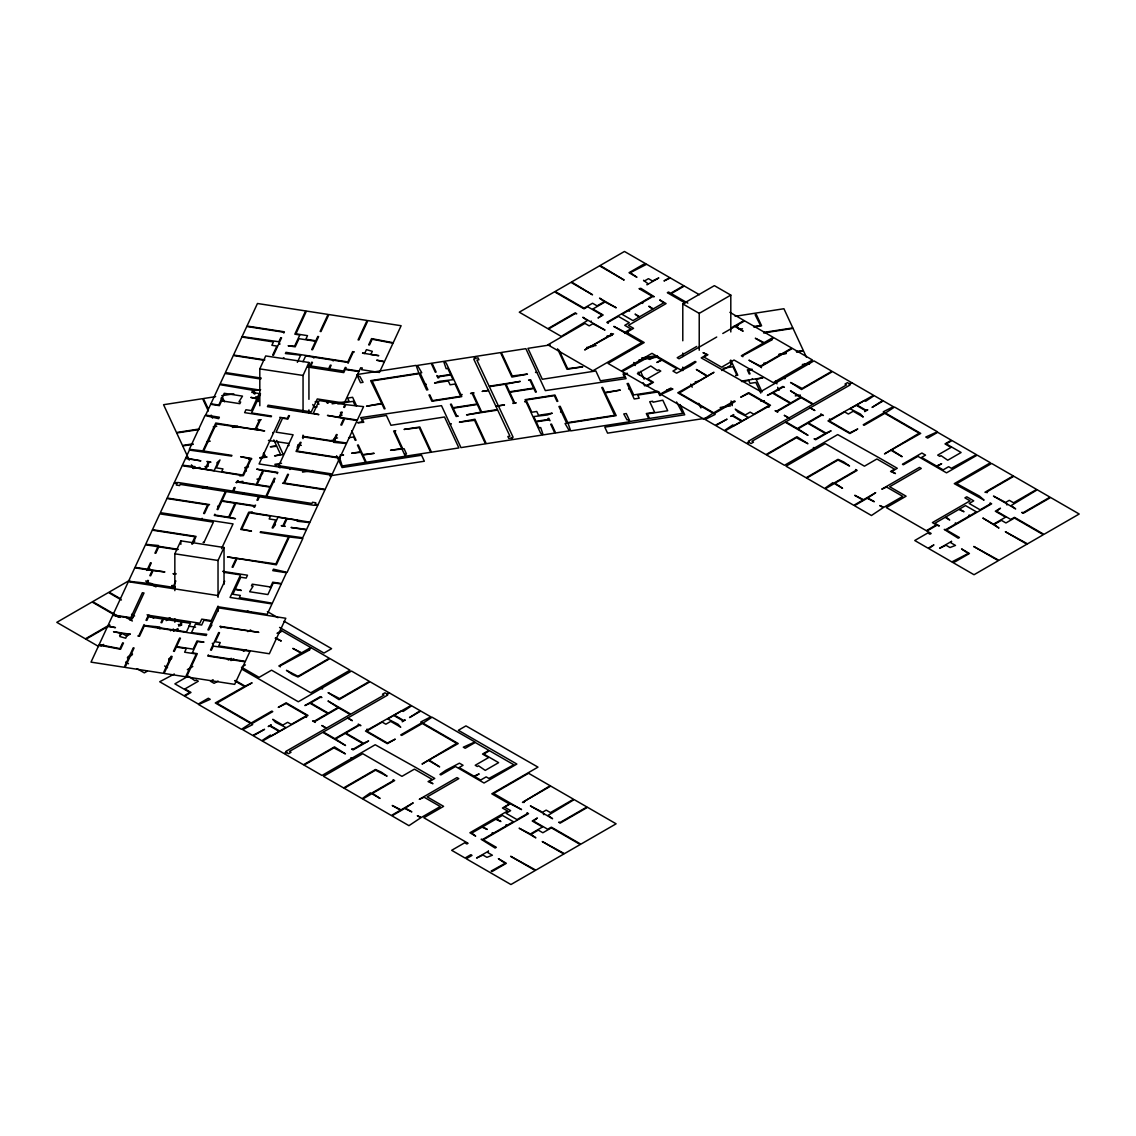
<?xml version="1.0" encoding="UTF-8"?>
<svg xmlns="http://www.w3.org/2000/svg" width="1136" height="1136" viewBox="0 0 1136 1136"><rect width="100%" height="100%" fill="white"/><g stroke="black" fill="none" stroke-linecap="round" stroke-linejoin="round"><path stroke-width="1.5" d="M259.803 405.751L259.803 368.902L265.696 355.937L308.935 362.483L308.935 399.332M303.056 412.297L303.056 375.448L308.935 362.483M174.845 590.649L174.845 553.8L180.851 540.85L224.033 547.524L224.033 584.387M260.513 393.766L251.61 412.95L271.532 416.032L271.206 416.742L244.623 412.638L245.958 409.755L251.368 410.593L256.821 398.85L250.815 397.401L257.034 398.367L259.264 393.567L251.794 392.417L252.788 390.259L219.788 384.635L210.898 403.82L218.779 405.041L221.009 400.241L221.832 400.369L221.335 399.531L224.232 393.297L242.508 396.123L239 401.746L240.662 402.002L239.881 403.678L221.619 400.852L219.39 405.651L210.671 404.302L205.659 415.08L219.362 417.21L218.68 418.673L205.02 415.506L189.343 449.302L202.847 450.878L215.769 423.032L255.089 429.408L259.207 420.547L260.03 420.675L255.927 429.536L264.645 430.885L216.252 423.913L203.685 451.006L231.914 455.38L231.574 456.09L189.414 450.083L185.75 457.993L200.887 460.861L185.523 458.475L182.413 465.192L195.094 466.64L194.639 467.592L205.02 469.196L208.357 462.011C202.719 460.605 215.3 462.551 209.194 462.139L205.857 469.324L214.164 470.616L217.501 463.417L216.891 462.821L220.001 459.952L216.323 467.862L222.968 468.898L221.634 471.767L242.806 475.047L250.374 458.745L240.633 456.729L251.425 458.39L243.416 475.657L239.767 475.856L240.094 475.146L182.186 465.675L174.291 482.686L178.352 482.544L265.895 496.262L270.127 487.145L237.736 482.133L236.572 482.729L237.538 480.656L238.375 480.784L237.964 481.664L256.239 484.49L262.686 470.574L256.679 469.14L277.851 472.42L277.298 473.613L276.801 472.761L263.524 470.702L257.063 484.618L270.354 486.662L274.245 478.284L275.082 478.412L273.705 481.366L274.316 481.976L273.478 481.849L266.733 496.389L311.96 503.461L312.514 502.268L315.836 502.794L315.169 504.228L318.066 504.682L324.967 489.815L282.608 483.254L283.673 482.914L287.678 474.28L288.501 474.408L284.497 483.041L325.194 489.332L331.755 475.189L291.057 468.898L289.893 469.48L290.234 468.77L259.093 463.942L273.549 432.788L272.725 432.66L273.776 432.305L280.336 418.162L279.839 417.31L287.323 418.474L288.658 415.591L289.481 415.719L287.919 419.07L282.523 418.247L276.076 432.149L293.102 434.776L288.203 445.326L289.027 445.454L287.976 445.809L278.746 465.703L332.308 473.996L339.65 458.163L296.056 451.418L297.944 447.343L297.121 447.215L300.287 442.316L301.111 442.444L297.107 451.077L339.877 457.694L346.437 443.551L333.643 442.33L333.984 441.62L303.667 436.934L302.503 437.516L303.071 436.323L333.373 441.009L336.384 434.534L337.207 434.662L334.211 441.137L346.665 443.068L357.116 420.533L344.662 418.602L341.666 425.077L340.828 424.949L343.839 418.474L327.452 415.421L339.068 417.224L341.467 412.07L342.291 412.198L339.905 417.352L357.343 420.05L363.577 406.631L345.798 404.643L344.52 407.398L343.697 407.27L344.975 404.515L319.23 400.539L313.323 413.248L318.918 414.626L267.429 406.66L268.096 405.211L311.278 411.899L317.285 398.949L344.279 403.124L358.919 371.6L345.216 369.484L343.768 372.594L307.728 367.027M191.686 543.959L195.023 536.774L152.252 530.157L145.692 544.3L158.486 545.507L158.145 546.231L178.352 549.355M192.552 544.016L193.972 540.977L194.796 541.105L194.185 540.495L196.074 536.419L152.48 529.674L159.821 513.855L213.383 522.148L204.153 542.042L203.103 542.397L203.926 542.525M175.853 580.95L172.913 587.312L147.169 583.322L148.447 580.567L147.609 580.439L146.331 583.194L128.553 581.22L134.786 567.801L152.224 570.499L149.838 575.654L150.662 575.782L153.062 570.627L164.905 571.948L148.305 569.377L151.301 562.902L150.477 562.774L147.467 569.25L135.014 567.318L145.465 544.783L157.932 546.714L154.922 553.175L155.76 553.303L158.756 546.842L177.287 549.696M297.348 362.341L300.685 355.142L285.406 353.552L285.96 352.345L347.829 361.915L352.614 351.62L354.276 351.876L353.225 352.217L348.099 363.25L347.602 362.398L333.487 360.211L333.16 360.936L332.663 360.084L314.8 357.329L313.635 357.911L313.976 357.201L305.669 355.909L303 361.674M221.534 548.688L233.05 523.895L201.91 519.081L202.236 518.357L201.072 518.953L160.375 512.663L166.949 498.519L207.632 504.81L203.628 513.444L204.466 513.571L208.47 504.938L209.521 504.583L167.162 498.037L174.064 483.169L176.975 483.624L176.307 485.058L179.63 485.569L180.184 484.376L225.397 491.462L218.652 506.003L217.601 506.344L218.439 506.471L217.061 509.439L217.885 509.567L221.79 501.175L235.067 503.234L228.62 517.136L215.329 515.077L214.832 514.239L214.278 515.432L235.45 518.712L229.444 517.263L235.905 503.362L254.166 506.187L253.768 507.068L254.592 507.196L255.557 505.122L254.393 505.705L222.003 500.692L226.234 491.59L313.777 505.293L317.853 505.151L309.943 522.177L252.036 512.705L252.377 511.981L248.713 512.194L240.704 529.447L251.496 531.123L241.755 529.106L249.324 512.805L270.496 516.071L269.161 518.953L275.807 519.976L272.143 527.885L272.967 528.013L275.466 524.548L274.642 524.42L277.979 517.235L286.272 518.513L282.935 525.712C276.843 525.286 289.41 527.232 283.773 525.84L287.11 518.641L297.49 520.245L297.05 521.211L309.73 522.659L306.606 529.362L291.029 527.473L306.393 529.845L302.716 537.754L260.556 531.747L260.215 532.472L288.459 536.845L275.878 563.925L227.498 556.952L236.217 558.301L232.099 567.176L232.923 567.304L237.041 558.429L276.36 564.819L289.282 536.973L302.801 538.549L287.11 572.345L273.449 569.179L272.768 570.641L286.471 572.757L281.458 583.549L272.739 582.2L270.524 587L252.249 584.174L251.468 585.849L253.129 586.105L249.636 591.728L267.897 594.554L270.794 588.32L270.297 587.468L271.121 587.596L273.35 582.811L281.245 584.032L272.342 603.202L239.341 597.593L240.349 595.434L232.866 594.27L235.095 589.485L241.329 590.45L235.322 589.002L240.775 577.258L246.171 578.082L247.506 575.214L222.67 571.365M218.027 597.323L218.027 560.474L224.033 547.524M309.972 365.835L311.633 362.228L312.471 362.356L310.795 365.962L328.659 368.717L330.32 365.125L331.158 365.252L329.483 368.845L343.597 371.032L345.273 367.439L346.097 367.567L345.429 369.001L359.132 371.117L360.694 367.766L362.356 368.021L361.575 369.697L379.424 372.466L384.323 361.915L376.655 360.211L384.55 361.433L392.999 343.214L372.168 339.224L369.484 344.975L368.66 344.847L371.557 338.613L393.226 342.731L401.122 325.72L367.908 320.579L358.891 339.991L358.067 339.863L367.07 320.451L328.872 314.544L320.977 331.556L320.139 331.428L328.048 314.416L306.45 311.065L295.885 333.842L307.515 335.645L305.84 339.238L315.808 340.786L317.81 336.469L318.634 336.597L312.514 349.774L311.69 349.647L315.581 341.254L298.981 338.684L295.19 346.835L288.132 345.756L294.579 346.239L299.819 334.964L294.835 334.197L305.627 310.937L257.46 303.497L246.995 326.032L284.369 331.811L283.815 333.004L283.318 332.152L246.768 326.501L242.096 336.568L278.86 341.751L280.762 337.676L281.586 337.804L278.803 343.796L280.052 343.981L278.576 344.279L273.464 355.298L272.64 355.17L276.857 346.068L271.873 345.287L273.435 341.936L241.883 337.051L233.533 355.028L264.858 359.885M224.701 581.192L218.027 595.576L128.34 581.703L112.933 614.903L130.782 617.672L142.355 592.736L144.016 592.992L131.435 620.086L129.774 619.816L130.555 618.14L112.705 615.385L107.806 625.936L115.474 627.626L107.593 626.405L99.13 644.623L119.976 648.628L122.645 642.877L123.469 643.004L120.586 649.238L98.903 645.106L91.008 662.132L124.222 667.272L133.239 647.847L134.076 647.974L125.059 667.4L163.257 673.307L171.153 656.281L171.99 656.409L164.095 673.435L185.679 676.772L196.258 653.995L184.628 652.206L186.29 648.613L176.321 647.066L174.319 651.382L173.496 651.255L179.616 638.063L180.439 638.191L176.549 646.583L193.163 649.153L196.94 641.002L203.997 642.096L197.55 641.613L192.325 652.873L197.309 653.654L186.517 676.9L234.683 684.355L245.135 661.819L207.76 656.04L208.328 654.847L208.825 655.685L245.362 661.337L250.034 651.269L213.27 646.1L211.381 650.175L210.543 650.048L213.327 644.055L212.304 643.388L213.554 643.572L218.666 632.539L219.504 632.681L215.272 641.783L220.256 642.55L218.694 645.915L269.36 653.754L285.818 618.268L218.964 607.93L211.069 624.942L211.907 625.07L208.74 629.983L207.902 629.855L211.793 621.463L203.912 620.242L201.683 625.041L195.449 624.076L191.444 632.709L206.738 634.3L206.17 635.493L144.3 625.922L139.515 636.231L137.854 635.975L138.919 635.62L144.031 624.601L144.528 625.439L159.807 627.044L159.48 627.754L177.33 630.523L178.494 629.926L178.167 630.65L186.46 631.928L190.479 623.295L182.172 622.017L180.496 625.609L179.673 625.482L181.334 621.889L163.485 619.12L161.809 622.727L160.985 622.599L162.647 618.992L148.532 616.82L146.871 620.412L146.033 620.284L148.376 615.243L199.865 623.21L201.754 619.134L211.296 620.611L217.757 606.709L267.173 614.349L272.001 603.926L230.068 597.437L240.534 574.901L223.92 572.331M242.834 494.188L243.502 492.754M682.793 340.772L682.793 303.908L714.374 285.647L730.803 295.104L730.803 331.968M699.222 350.229L699.222 313.38L730.803 295.104M721.786 370.535L730.803 365.309L730.803 360.041M129.689 580.269L109.084 592.154L120.586 598.8M146.771 570.4L149.81 568.639M109.695 624.8L85.37 638.844L56.8 622.343L92.059 601.981L118.598 617.302M109.752 625.467L85.981 639.199L98.747 646.569M130.356 619.191L133.196 617.544M100.806 646.086L103.688 644.41M119.564 635.237L122.461 633.576L126.707 636.032L130.356 633.931M167.077 619.404L170.088 617.657M166.225 620.597L169.136 618.907M170.485 630.764L173.524 629.017M178.622 626.064L181.533 624.388M128.098 656.651L132.557 654.066M127.317 657.801L131.875 655.16M173.467 631.162L177.983 628.549M696.766 346.423L677.198 357.726L679.016 358.777L716.717 337.023M731.3 327.892L744.066 320.522L729.88 312.329M722.794 333.501L734.949 326.486L743.157 331.229L735.56 326.131L744.676 320.877L773.247 337.364L764.13 342.632L755.312 338.244L763.52 342.987L741.339 355.795L742.859 356.676L742.546 355.795L772.338 339.65L771.429 339.124L773.857 337.719L791.792 348.07L760.481 366.147L748.936 360.183L760.481 366.857L792.403 348.425L812.467 360.013L773.247 382.647L734.041 360.013L721.573 367.198L703.951 357.031L707.898 354.744L703.042 352.643L706.677 354.744L701.21 357.897L760.793 391.593L783.584 378.43L785.104 378.615L784.195 378.089L813.987 360.879L831.921 371.245L802.13 388.441L790.585 382.477L801.519 389.492L832.532 371.586L851.375 382.477L849.245 383.698L847.428 382.647L844.985 384.053L846.505 384.919L813.262 403.99L790.471 390.827L800.497 397.33L790.77 402.939L773.147 392.758L782.874 387.149L784.394 387.319L782.874 386.439L767.368 395.399L772.537 393.113L790.173 403.294L776.797 411.019L775.079 410.721L777.706 412.24L777.407 411.36L801.107 397.671L812.666 404.345L748.326 441.265L749.235 441.79L746.508 443.367L724.924 430.913L768.092 406.688L769.001 407.213L768.689 406.333L770.52 405.282L748.624 392.644L740.729 397.217L748.624 393.354L769.299 405.282L753.793 414.242L750.158 412.127L745.287 414.938L735.262 409.145L737.988 412.127L748.326 417.395L742.248 420.902L733.132 415.634L733.742 414.583L730.704 416.344L732.521 415.989L741.638 421.257L734.041 425.645L732.819 424.935L724.314 430.558L715.808 425.645L727.054 419.156L715.197 425.29L705.158 419.496L715.197 414.413L713.976 413.703L735.262 401.42L734.339 400.894L713.678 412.837L679.328 392.999L713.976 372.296L707.6 375.973L696.354 369.484L706.99 376.328L677.752 392.8L713.067 413.177L703.951 419.156L661.081 394.405L672.668 389.165L670.808 388.086L660.783 393.88L647.108 385.984L653.484 382.292L647.406 378.785L660.783 371.06L658.653 369.839L657.446 370.535L650.758 365.977L637.381 373.701L652.277 382.292L646.498 385.629L622.173 371.586L647.108 357.897L649.835 359.487L655.316 356.321L661.393 359.828L656.835 362.469L662.004 360.183L676.9 368.788L672.938 371.06L676.587 373.176L690.262 365.977L696.041 361.944L695.133 361.418L680.535 369.839L651.965 353.339L621.264 371.06L608.044 363.435L644.211 342.547L626.589 332.365L633.576 328.332L628.407 325.35L666.108 303.582L659.718 299.904L663.665 302.886L653.342 308.85L648.77 306.223L652.731 309.205L639.653 316.745L635.095 314.118L639.043 317.1L632.965 320.608L622.031 314.289L628.109 310.781L629.628 310.952L628.719 310.426L641.783 302.886L642.692 303.411L642.394 302.531L652.731 296.567L654.251 296.737L640.874 288.317L639.043 288.672L652.121 296.212L606.823 322.368L608.342 323.235L608.044 322.368L618.382 316.39L629.316 322.709L624.757 325.35L630.835 328.858L625.07 332.195L613.823 326.401L641.783 342.547L592.85 370.805L547.864 344.833L584.941 323.419L589.201 325.876L592.85 323.774L605.005 330.079L591.018 322.013L591.331 321.133L590.408 321.658L582.811 317.271L587.369 320.608L561.227 336.398L548.461 329.028L575.214 313.593L576.733 313.763L575.214 312.883L547.864 328.687L519.28 312.187L554.538 291.824L584.032 308.85L587.681 306.748L601.966 314.999L598.019 317.981L603.188 314.999L592.85 309.02L605.005 302.006L616.252 307.799L599.538 298.143L604.395 301.651L597.096 305.868L592.538 303.241L584.032 308.154L555.149 291.483L570.954 282.353L592.538 294.806L571.564 281.998L599.538 265.852L624.161 280.067L600.135 265.497L624.459 251.468L646.043 263.921L643.303 264.447L629.017 272.697L636.927 277.255L630.239 272.697L646.654 264.276L669.757 277.61L663.978 280.947L670.354 277.965L683.73 285.69L670.666 293.23L668.536 292.009L667.315 292.705L685.122 302.985M147.382 671.135L144.343 672.881L137.144 668.735M168.668 658.852L171.706 657.091M251.042 612.347L247.421 610.955M168.838 660.158L171.706 658.497M174.333 674.003L159.693 681.756L184.018 695.786L189.783 692.449L174.887 683.858L188.264 676.133M247.747 631.616L250.658 629.94M187.355 669.644L192.822 666.477M188.874 676.488L194.952 680.691L196.173 679.995L198.303 681.231L184.927 688.941L191.004 692.449L184.614 696.141L198.303 704.036L208.328 698.242L210.188 699.322L198.601 704.561L241.457 729.312L250.587 723.348L215.272 702.957L244.496 686.485L234.655 680.805M228.265 660.059L231.275 658.326M243.317 651.368L246.327 649.636M277.028 633.32L281.586 630.679M230.977 660.598L233.86 658.937M278.093 633.405L282.197 631.034L310.767 647.534L301.651 652.788L292.832 648.4L301.04 653.143L278.845 665.952L280.365 666.832L280.067 665.952L309.858 649.806L308.949 649.281L311.378 647.875L329.312 658.241L298.001 676.303L286.457 670.339L292.222 674.386L298.001 677.013L329.923 658.582L349.987 670.169L310.767 692.804L271.561 670.169L259.093 677.368L241.457 667.187M213.085 679.697L210.458 681.231L214.108 683.332L218.055 681.046M242.777 666.42L245.419 664.901M495.878 406.234L504.498 404.899L498.377 405.85M215.641 396.649L203.429 398.537L208.328 409.088M221.705 395.711L233.817 393.837M260.613 389.691L253.683 390.77L255.103 393.851M550.207 344.904L527.942 348.34L542.298 379.268L595.86 370.975L600.419 380.816L624.502 377.081L623.053 373.971L627.413 373.29M606.965 336.114L612.048 335.333M624.686 333.373L628.009 332.862M735.162 316.291L783.925 308.736L792.829 327.921L764.244 332.337M221.875 397.998L221.051 398.125L222.514 401.292M589.641 346.508L596.059 345.514M586.673 347.474L593.077 346.494M734.183 326.202L738.23 325.578M753.892 326.486L760.538 325.464L755.113 314.743L756.363 314.544L761.589 325.819L753.878 327.012M739.167 329.284L742.49 328.773M628.549 351.28L629.372 351.152M315.112 401.817L317.597 401.434L318.932 404.317M763.577 332.962L793.056 328.403L803.294 350.456L796.35 351.521M332.124 403.82L349.079 401.193L347.63 398.083L352.614 397.302L356.562 405.793M317.029 406.915L314.118 407.37L312.783 404.501M337.676 403.734L353.154 401.335L355.156 405.651M641.627 357.996L655.174 355.895M638.943 359.956L657.914 357.016L657.247 355.582M199.24 428.996L176.478 432.518L163.57 404.714L202.606 398.665L208.328 411.005M213.256 426.824L216.763 426.284M257.971 420.164L261.209 419.667M198.999 429.55L176.705 433.001L182.484 445.468L192.893 443.849M232.724 426.895L237.609 426.142M232.383 427.463L237.097 426.738M254.705 429.408L258.028 428.897M627.427 373.801L624.104 374.326L626.106 378.629L545.337 390.614L536.987 372.636L535.525 372.352L536.76 372.154L525.869 348.667L501.359 352.458L512.265 375.945L527.445 374.113L512.719 376.911L511.882 377.038L500.536 352.586L474.791 356.562L475.572 358.238L478.057 357.854L478.952 359.771L476.879 360.098L489.147 386.212L520.288 381.384L505.974 384.11L509.539 391.792L533.622 388.058L530.058 380.39L528.595 380.106L530.668 379.779L536.348 392.005L535.51 392.133L533.849 388.54L509.766 392.261L514.665 402.811C520.118 402.428 509.453 404.231 513.827 402.939L505.151 384.238L489.375 386.68L513.117 437.232L511.867 437.417L512.876 439.575L542.355 435.017L540.523 432.986L525.94 401.576L524.704 401.775L525.727 401.107L525.059 399.659L554.95 395.044L557.847 401.278L557.009 401.406L554.34 395.64L526.11 400.014L531.776 412.24L536.76 411.473L538.549 415.307L552.252 413.192L547.296 414.981L533.778 416.557L536.007 421.357L548.461 419.425L548.021 418.46L548.858 418.332L549.966 420.732L548.688 419.908L536.235 421.825L539.018 427.818L540.679 427.562L543.178 434.889L554.808 433.086L550.69 424.225L551.528 424.097L555.646 432.958L569.349 430.842L565.061 423.543L566.722 423.274L561.61 412.254L560.559 411.899L561.383 411.772L558.94 406.503L560.176 406.305L567.744 422.606L614.661 415.35L601.768 387.546L602.591 387.419L604.934 392.445L620.299 390.074L605.147 392.928L616.195 415.62L567.972 423.089L570.698 430.885L629.245 421.825L628.251 419.667L627.001 419.866L623.763 413.944L626.291 413.547L629.969 421.456L648.656 418.573L646.313 413.532L654.62 412.254L649.721 401.704L652.632 401.249L653.072 402.215L662.813 400.199L667.712 410.735L647.364 413.887L649.48 418.446L682.708 413.305L676.559 401.974M206.766 441.705L210.231 441.166M193.12 444.332L182.711 445.951L189.286 460.123M779.012 354.205L785.942 353.14M779.239 354.688L786.169 353.623M796.577 352.004L803.507 350.939L806.404 357.173M722.993 368.277L732.961 366.729L736.739 374.88L735.716 375.547L737.789 375.235L731.683 362.043M763.619 363.279L766.729 362.796M647.066 385.416L644.566 385.8L643.161 382.761M752.046 369.172L747.332 369.896L749.235 373.971L750.058 373.843L748.397 370.251L751.649 369.754M802.442 364.457L809.301 363.406M802.513 364.968L809.514 363.875M695.218 381.824L698.668 381.284M334.098 438.453L337.548 437.928M331.655 440.37L335.049 439.845M348.596 437.758L353.665 436.962L355.227 440.328L356.051 440.2L351.663 430.729M657.758 391.21L633.675 394.93L628.336 383.428L627.086 383.627L629.429 388.654L628.591 388.782L629.656 389.137L634.215 398.963L639.199 398.196L637.75 395.072L658.099 391.934L659.76 395.527L660.598 395.399L658.923 391.806M666.889 389.804L672.711 388.895M741.368 381.1L751.791 379.495L752.288 378.643L752.614 379.367L762.994 377.763L756.164 379.325L762.029 391.948M741.68 381.568L748.695 380.489L750.03 383.357L755.838 382.463L760.765 393.084M248.543 459.398L251.794 458.901M259.917 457.638L264.787 456.885L263.282 453.662M193.163 468.472L199.893 467.436M204.934 466.655L208.3 466.143M259.903 458.163L267.074 457.041L265.611 456.757L263.722 452.682M245.163 467.379L248.486 466.853M281.543 463.289L274.898 464.312L275.352 465.277L278.249 464.823L279.626 467.762M340.147 454.996L343.555 454.982L340.374 455.465M261.82 473.527L262.657 473.4M202.066 487.656L207.277 486.847M235.89 482.431L242.905 481.337M256.921 479.165L260.428 478.625M302.531 472.122L312.712 470.545M720.181 407.512L730.59 405.893M760.836 401.221L764.301 400.681M795.271 395.896L800.369 395.101M329.71 475.87L424.339 461.23L421.57 455.238L342.05 467.549L336.583 455.763M705.683 418.233L607.575 433.143L604.792 427.15L684.724 414.796L679.939 404.487M259.803 368.902L303.056 375.448M268.451 440.413L289.211 443.551M297.859 444.858L301.324 445.383M283.404 357.868L284.227 357.996M263.893 360.24L233.306 355.511L225.411 372.537L261.223 378.075M260.755 379.026L224.971 373.488L220.128 383.925L260.314 390.145M174.845 553.8L218.027 560.474M175.91 573.637L172.984 573.708L175.895 574.149M178.295 624.53L181.746 625.07M188.661 626.135L195.577 627.2M699.378 294.721L684.341 286.031L671.277 293.585L687.834 303.142M682.793 303.908L699.222 313.38M267.372 611.594L277.979 617.714M284.099 621.25L331.584 648.67L323.987 653.058L279.57 627.413M275.807 637.878L281.288 641.031L275.21 638.233M172.132 585.381L175.043 587.071L171.806 585.906M150.69 583.194L156.484 586.531M145.678 580.993L155.76 586.815M149.214 615.329L153.772 617.956L147.084 614.803M241.741 669.104L298.299 701.764L321.105 688.601L322.624 688.771L321.715 688.246L351.507 671.049L369.441 681.401L339.65 698.597L328.091 692.633L339.039 699.648L370.038 681.756L388.895 692.633L386.765 693.855L384.934 692.804L382.505 694.21L384.025 695.09L350.783 714.161L327.992 700.997L338.017 707.487L328.29 713.096L310.653 702.928L320.395 697.305L321.914 697.49L320.395 696.609L304.888 705.555L310.057 703.269L327.679 713.451L314.303 721.175L312.599 720.891L315.226 722.397L314.913 721.53L338.627 707.842L350.172 714.501L285.846 751.421L286.755 751.947L284.014 753.523L262.43 741.07L305.598 716.844L306.507 717.37L306.209 716.504L308.026 715.453L286.144 702.815L278.249 707.373L286.144 703.511L306.819 715.453L291.313 724.399L287.664 722.297L282.807 725.095L272.768 719.301L275.508 722.297L285.846 727.551L279.768 731.059L270.638 725.805L271.248 724.754L268.21 726.5L270.041 726.145L279.158 731.414L271.561 735.801L270.34 735.106L261.834 740.715L253.314 735.801L264.56 729.312L252.703 735.446L242.678 729.667L252.703 724.569L251.496 723.873L272.768 711.59L271.859 711.065L251.184 722.993L216.834 703.156L252.107 682.807L245.106 686.144L235.266 680.45M121.424 599.993L108.474 592.509L92.669 601.64L120.033 617.43M155.902 626.561L159.991 628.932M131.577 614.278L134.616 616.024M125.187 616.905L132.344 621.023M164.606 665.98L167.546 667.684M125.642 662.089L128.51 663.751M775.533 380.773L776.953 383.854M777.663 387.305L779.069 390.315M760.424 365.48L761.461 367.723M730.136 360.652L731.627 363.847M731.059 400.98L732.45 403.99M730.888 402.542L732.322 405.623M690.759 384.153L692.179 387.22M698.768 403.337L700.912 407.952M640.548 371.387L644.169 379.183M633.746 362.483L635.166 365.536M638.233 372.139L639.639 375.178M559.04 350.144L567.631 368.66L582.811 366.829L567.02 369.271L557.535 348.823M356.86 374.809L360.538 382.718L363.066 382.321L359.828 376.399L358.578 376.598L357.584 374.44L416.131 365.38L418.857 373.176L370.634 380.645L381.682 403.351L366.53 406.205L381.895 403.82L384.238 408.861L385.061 408.733L372.168 380.915L419.085 373.659L426.653 389.96L427.889 389.776L425.446 384.493L426.27 384.366L425.219 384.011L420.107 372.991L421.768 372.736L417.494 365.423L431.183 363.307L435.301 372.182L436.139 372.054L432.021 363.179L443.651 361.376L446.15 368.703L447.811 368.447L450.594 374.44L438.141 376.371L436.863 375.533L437.971 377.933L438.808 377.805L438.368 376.84L450.822 374.923L453.051 379.708L439.533 381.284L434.577 383.088L448.28 380.958L450.069 384.806L455.053 384.025L460.719 396.251L432.489 400.625L429.82 394.874L428.982 395.001L431.879 401.235L461.77 396.606L461.102 395.172L462.125 394.49L460.889 394.689L446.306 363.279L444.474 361.248L473.953 356.69L474.962 358.848L473.712 359.047L497.454 409.585L481.678 412.027L473.002 393.326C477.376 392.034 466.711 393.837 472.164 393.454L477.063 404.004L452.98 407.725L451.319 404.132L450.481 404.26L456.161 416.486L458.234 416.174L456.771 415.875L453.207 408.207L477.29 404.487L480.855 412.155L466.541 414.881L497.682 410.068L509.95 436.181L507.877 436.494L508.772 438.411L511.257 438.027L512.038 439.703L486.293 443.693L474.947 419.241L459.384 422.152L474.564 420.32L485.47 443.821L460.96 447.612L450.069 424.111L451.304 423.913L449.842 423.629L441.492 405.651L360.723 417.636L362.725 421.953L357.741 422.72L363.776 422.308L362.327 419.184L386.41 415.464L390.969 425.29L444.531 416.997L458.887 447.925L431.481 452.171L419.809 426.994L404.018 429.436L419.198 427.605L430.658 452.298L406.163 456.09L405.268 454.173L406.518 453.974L404.061 448.706L402.811 448.89L394.689 431.396L395.726 430.714L393.638 431.041L401.761 448.535L390.557 450.282L401.988 449.018L405.325 456.218L366.289 462.253L362.952 455.053L374.17 453.321L362.739 454.585L358.28 444.985L357.457 445.113L360.566 451.83L351.635 453.207L360.794 452.313L365.465 462.38L342.206 465.973L339.394 457.041M340.488 412.411L341.936 415.535M328.176 403.138L327.069 400.738L326.231 400.866L327.353 403.266M256.537 396.933L258.681 401.562M276.744 440.456L283.276 454.542L274.557 455.891L280.564 454.443L276.772 446.292L270.325 446.775L276.559 445.809L273.819 439.93M252.845 390.898L254.251 393.908M255.643 396.933L257.744 401.448M279.087 464.695L280.45 467.634M222.415 397.231L224.53 401.789M244.978 467.918L246.427 471.028M211.126 415.123L212.531 418.133M191.487 464.851L192.95 468.004M682.793 353.055L682.793 356.562M682.793 367.098L682.793 370.606M308.935 409.869L308.935 413.376M303.056 435.116L303.056 438.624M218.027 606.099L218.027 611.367M180.851 540.85L180.851 544.357M174.845 618.722L174.845 622.244M113.586 631.701L121.254 633.405L119.805 636.529L125.698 638.205L127.473 634.371L129.774 634.215L113.586 631.701M234.357 487.529L232.71 491.064L233.533 491.192L235.18 487.656L234.357 487.529M258.596 496.659L256.949 500.195L257.787 500.323L259.42 496.787L258.596 496.659M220.199 626.362L220.895 627.754L222.06 627.157L258.823 632.34L220.199 626.362M362.583 353.154L378.771 355.667L370.89 354.446L372.324 351.322L366.431 349.647L364.656 353.481L362.583 353.154M643.615 280.422L647.861 283.574L646.952 284.809L658.809 277.965L652.419 280.947L648.471 278.661L644.524 280.947L643.615 280.422M611.083 333.601L611.381 334.467L584.642 349.916L613.511 333.941L611.083 333.601M784.394 415.407L788.881 417.991L784.394 415.407M851.986 382.818L849.245 384.408L850.154 384.934L785.828 421.839L797.373 428.513L821.087 414.825L820.774 413.944L823.401 415.464L821.697 415.18L808.321 422.904L825.943 433.072L831.112 430.8L815.605 439.746L814.086 438.865L815.605 439.05L825.347 433.427L807.71 423.245L797.983 428.868L808.008 435.358L785.217 422.194L751.975 441.265L753.495 442.145L751.066 443.551L749.235 442.486L747.105 443.722L765.962 454.599L796.961 436.707L807.909 443.722L796.35 437.758L766.559 454.954L784.493 465.306L814.285 448.109L813.376 447.584L814.895 447.754L837.701 434.591L878.426 457.41L897.27 468.288L891.803 471.454L895.452 473.556L890.581 471.454L894.543 469.168L876.907 458.987L864.439 466.186L825.233 443.551L786.013 466.186L806.077 477.759L837.999 459.342L843.778 461.969L849.543 466.001L837.999 460.037L806.688 478.114L824.622 488.466L832.83 482.686L833.739 483.212L855.933 470.389L855.635 469.523L857.155 470.389L834.96 483.212L842.557 488.295L834.349 483.553L825.233 488.821L853.803 505.321L862.92 500.053L854.712 495.31L863.53 499.698L875.686 492.683L867.79 497.951L874.322 501.714L867.18 498.292L854.414 505.676L871.44 515.503L883.297 507.607L879.789 505.577L883.893 507.252L902.751 496.375L886.634 487.074L881.777 489.176L919.464 467.407L921.282 468.458L889.673 486.719L906.088 496.191L886.336 507.607L926.309 530.682L936.334 524.889L932.386 522.603L970.073 500.848L964.904 497.866L966.736 496.801L973.722 500.848L969.164 503.475L980.098 509.794L990.436 503.83L990.138 502.95L991.657 503.83L946.359 529.972L959.437 537.527L958.216 538.223L944.243 529.447L945.763 529.632L956.086 523.653L955.177 523.128L956.697 523.313L969.775 515.758L968.852 515.233L970.371 515.403L976.463 511.896L965.515 505.577L959.437 509.098L963.995 511.725L958.827 509.439L945.763 516.994L949.71 519.976L945.152 517.334L934.814 523.313L939.373 525.94L936.944 525.244L926.905 531.023L931.165 533.48L929.944 534.19L927.828 532.954L914.75 540.509L928.126 548.234L933.906 544.897L928.737 548.574L951.84 561.922L968.255 553.488L961.567 548.929L969.462 553.488L955.177 561.738L952.451 562.263L974.021 574.731L998.345 560.687L973.722 546.473L998.956 560.332L1026.916 544.187L1005.332 531.733L1027.526 543.846L1043.331 534.715L1014.448 518.044L1005.942 522.958L1001.384 520.331L994.085 524.534L998.956 528.041L982.839 518.044L993.475 524.179L1005.644 517.164L995.306 511.2L1000.475 508.218L996.513 511.2L1010.813 519.45L1014.448 517.334L1043.941 534.36L1079.2 514.012L1050.63 497.511L1023.266 513.302L1021.747 512.421L1023.266 512.606L1050.019 497.156L1037.253 489.786L1011.111 505.577L1015.669 508.914L1008.072 504.526L1006.553 504.711L1007.462 504.185L993.475 496.105L1005.644 502.424L1009.293 500.323L1013.539 502.779L1036.643 489.431L1013.852 476.268L987.099 491.718L987.397 492.598L984.969 492.243L1013.241 475.927L991.657 463.46L956.697 483.652L979.502 496.105L984.06 500.138L954.268 483.652L990.436 462.764L977.216 455.124L946.515 472.846L917.945 456.36L903.347 464.78L902.438 464.255L921.892 453.023L925.542 455.124L921.594 457.41L936.49 466.001L941.659 463.729L937.086 466.356L943.178 469.864L948.645 466.711L951.386 468.288L976.307 454.599L951.982 440.555L946.217 443.892L961.113 452.497L947.736 460.222L941.048 455.65L939.827 456.36L937.697 455.124L951.073 447.399L944.996 443.892L951.386 440.214L937.697 432.319L927.672 438.098L925.812 437.033L937.399 431.779L894.543 407.043L885.413 413.007L920.728 433.398L891.504 449.856L902.14 456.7L890.894 450.211L884.504 453.903L919.166 433.185L884.816 413.362L864.141 425.29L863.232 424.765L884.504 412.482L883.297 411.786L893.322 406.688L883.297 400.894L872.05 407.398L882.686 400.554L874.166 395.64L865.66 401.249L864.439 400.554L856.842 404.941L865.959 410.195L867.79 409.855L864.752 411.601L865.362 410.55L856.232 405.282L850.154 408.79L860.492 414.058L863.232 417.04L853.193 411.246L848.336 414.058L844.687 411.956L829.181 420.902L849.856 432.844L857.751 428.982L849.856 433.54L827.974 420.902L829.791 419.851L829.493 418.971L830.402 419.496L873.57 395.285L851.986 382.818M810.224 407.852L814.697 410.437L810.224 407.852M321.914 725.563L326.387 728.148L321.914 725.563M389.492 692.988L386.765 694.565L387.674 695.09L323.334 732.01L334.893 738.67L358.593 724.981L358.294 724.101L360.921 725.62L359.203 725.336L345.827 733.061L363.463 743.242L368.632 740.956L353.126 749.902L351.606 749.022L353.126 749.206L362.853 743.583L345.23 733.416L335.503 739.025L345.529 745.514L322.738 732.351L289.495 751.421L291.015 752.302L288.572 753.708L286.755 752.657L284.625 753.878L303.468 764.755L334.481 746.863L345.415 753.878L333.87 747.914L304.079 765.11L322.013 775.462L351.805 758.266L350.896 757.74L352.416 757.911L375.207 744.747L415.946 767.567L434.79 778.444L429.323 781.611L432.958 783.712L428.102 781.611L432.049 779.324L414.427 769.143L401.959 776.342L362.753 753.708L323.533 776.342L343.597 787.93L375.519 769.498L381.284 772.125L387.064 776.172L375.519 770.194L344.208 788.27L362.143 798.636L370.35 792.843L371.259 793.368L393.454 780.56L393.141 779.679L394.661 780.56L372.48 793.368L380.077 798.452L371.87 793.723L362.753 798.977L391.324 815.478L400.44 810.209L392.232 805.481L401.051 809.869L413.206 802.84L405.296 808.108L411.843 811.885L404.7 808.463L391.934 815.833L408.946 825.659L420.803 817.764L417.31 815.747L421.413 817.409L440.257 806.532L424.154 797.231L419.283 799.332L456.984 777.578L458.802 778.629L427.193 796.876L443.608 806.347L423.842 817.764L468.075 843.295L466.853 843.991L464.723 842.77L451.659 850.31L465.036 858.035L470.815 854.698L472.022 855.408L466.243 858.745L510.93 884.532L535.255 870.503L510.632 856.288L535.865 870.148L563.825 854.002L542.241 841.535L564.436 853.647L580.24 844.517L551.358 827.846L542.852 832.759L538.294 830.132L530.995 834.349L535.865 837.857L519.138 828.201L530.384 833.994L542.539 826.98L532.216 821.001L537.385 818.019L533.423 821.001L547.708 829.252L551.358 827.15L580.851 844.176L616.11 823.813L587.539 807.313L560.176 823.117L558.656 822.237L560.176 822.407L586.929 806.972L574.163 799.602L548.021 815.392L552.579 818.729L544.982 814.342L543.462 814.512L544.371 813.987L530.384 805.921L542.539 812.226L546.189 810.124L550.449 812.581L573.552 799.247L550.747 786.084L524.008 801.533L524.307 802.399L522.489 802.399L550.151 785.729L528.567 773.275L493.606 793.453L521.566 809.599L510.32 803.805L504.554 807.142L510.632 810.65L506.074 813.291L517.008 819.61L527.345 813.632L527.047 812.765L528.567 813.632L483.269 839.788L496.347 847.328L495.126 848.038L481.139 839.263L482.658 839.433L492.996 833.469L492.087 832.944L493.606 833.114L506.684 825.574L505.761 825.048L507.281 825.219L513.358 821.711L502.424 815.392L496.347 818.9L500.905 821.527L495.736 819.255L482.658 826.795L487.23 829.436L482.062 827.15L471.724 833.114L475.672 836.096L469.892 832.759L507.593 811.005L502.424 808.023L509.411 803.99L491.789 793.808L537.981 767.127L465.945 725.89L458.348 730.278L516.866 764.059L484.035 783.016L455.465 766.516L440.867 774.937L439.959 774.411L445.738 770.378L459.413 763.179L463.062 765.281L459.1 767.567L473.996 776.172L479.165 773.886L474.607 776.513L480.684 780.034L486.165 776.868L488.892 778.444L513.827 764.755L489.502 750.726L483.723 754.048L498.619 762.654L485.242 770.378L478.554 765.82L477.347 766.516L475.217 765.281L488.594 757.57L482.516 754.048L488.892 750.371L475.217 742.475L465.192 748.269L463.332 747.19L474.919 741.95L432.049 717.199L422.933 723.163L458.248 743.555L429.01 760.027L439.646 766.871L428.4 760.367L422.024 764.059L456.672 743.356L422.322 723.518L401.661 735.446L400.738 734.921L422.024 722.638L420.803 721.942L430.842 716.844L420.803 711.065L409.556 717.554L420.192 710.71L411.686 705.797L403.181 711.406L401.959 710.71L394.362 715.098L403.479 720.366L405.296 720.011L402.258 721.758L402.868 720.707L393.752 715.453L387.674 718.96L398.012 724.214L400.738 727.21L390.713 721.417L385.842 724.214L382.207 722.113L366.701 731.059L387.376 743.001L395.271 739.138L387.376 743.697L365.48 731.059L367.311 730.008L366.999 729.142L367.908 729.667L411.076 705.442L389.492 692.988M347.73 718.009L352.217 720.593L347.73 718.009M951.528 541.389L939.671 548.234L946.061 545.237L950.008 547.524L955.49 545.422L950.619 542.61L951.528 541.389M488.437 851.191L476.58 858.035L482.97 855.053L486.918 857.339L492.385 855.223L487.529 852.426L488.437 851.191M498.477 858.745L505.165 863.303L491.178 871.028L492.087 871.553L506.372 863.303L498.477 858.745M488.452 390.429L482.331 391.366L488.452 390.429"/></g></svg>
